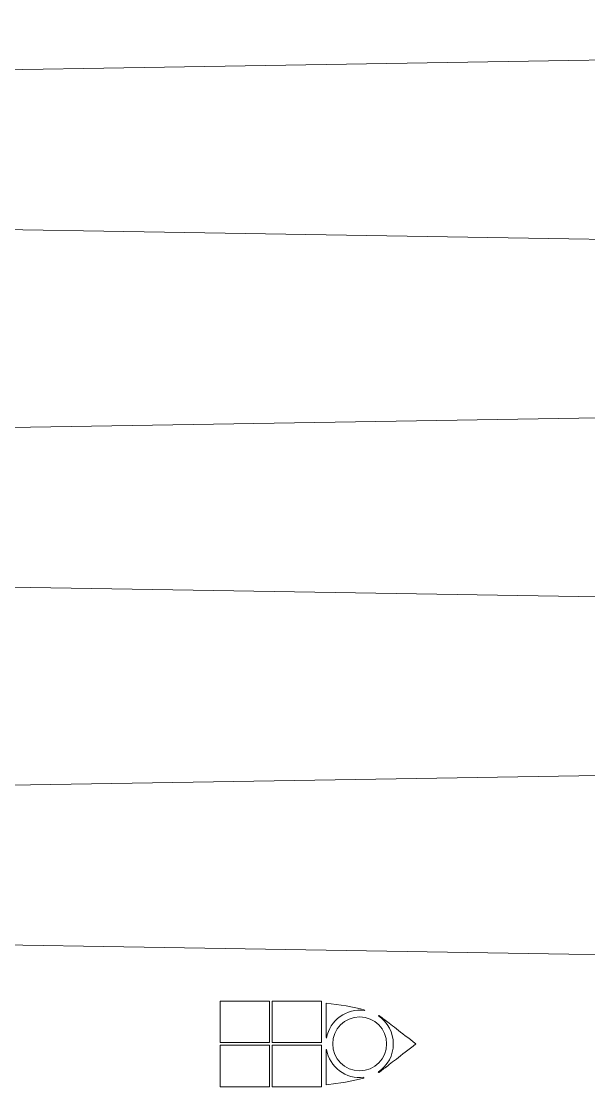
# Model space of a CAD drawing. Header units: centimetres. Extents: x -233 to -82, y 123 to 153.
# Drawn here: x -209.8 to -202.61, y 138.37 to 151.88 of the extents above; entities that cross this region are included whole.
import ezdxf

# ---------------------------------------------------------------- set-up
doc = ezdxf.new("R2010")
doc.units = ezdxf.units.CM
doc.header["$MEASUREMENT"] = 0
doc.layers.add('layer 1', color=7, linetype='Continuous')

msp = doc.modelspace()

# ---------------------------------------------------------------- linework, layer by layer
at = {"layer": 'layer 1', "color": 1, "lineweight": 9}
for points in [[(-232.60443, 150.89545), (-232.60443, 150.89545), (-172.60328, 151.88182), (-172.60328, 151.88182)], [(-205.44753, 139.33806), (-205.67592, 139.3719), (-205.88978, 139.21784), (-205.93003, 138.99047)], [(-205.44337, 139.34268), (-205.44337, 139.34268), (-205.4476, 139.33845), (-205.4476, 139.33845)], [(-205.93078, 138.84631), (-205.89324, 138.62008), (-205.68345, 138.46404), (-205.45598, 138.49311)]]:
    msp.add_open_spline(points, degree=3, dxfattribs=at)
for points, knots in [([(-232.60443, 146.35943), (-232.60443, 146.35943), (-172.60328, 147.3458), (-172.60328, 147.3458), (-172.60328, 147.3458), (-172.60328, 147.3458), (-172.60328, 148.62638), (-172.60328, 148.62638), (-172.60328, 148.62638), (-172.60328, 148.62638), (-232.60443, 149.61486), (-232.60443, 149.61486)], [0, 0, 0, 0, 0.25, 0.25, 0.25, 0.25, 0.5, 0.5, 0.5, 0.5, 1, 1, 1, 1]), ([(-232.60443, 141.82341), (-232.60443, 141.82341), (-172.60328, 142.80978), (-172.60328, 142.80978), (-172.60328, 142.80978), (-172.60328, 142.80978), (-172.60328, 144.09248), (-172.60328, 144.09248), (-172.60328, 144.09248), (-172.60328, 144.09248), (-232.60443, 145.07884), (-232.60443, 145.07884)], [0, 0, 0, 0, 0.25, 0.25, 0.25, 0.25, 0.5, 0.5, 0.5, 0.5, 1, 1, 1, 1]), ([(-232.60443, 141.82341), (-232.60443, 141.82341), (-232.60443, 140.54283), (-232.60443, 140.54283), (-232.60443, 140.54283), (-232.60443, 140.54283), (-172.60328, 139.55646), (-172.60328, 139.55646)], [0, 0, 0, 0, 0.33333333, 0.33333333, 0.33333333, 0.33333333, 1, 1, 1, 1]), ([(-206.65409, 138.93205), (-206.65409, 138.93205), (-207.27851, 138.93205), (-207.27851, 138.93205), (-207.27851, 138.93205), (-207.27851, 138.93205), (-207.27851, 139.45698), (-207.27851, 139.45698), (-207.27851, 139.45698), (-207.27851, 139.45698), (-206.65409, 139.45698), (-206.65409, 139.45698), (-206.65409, 139.45698), (-206.65409, 139.45698), (-206.65409, 138.93205), (-206.65409, 138.93205)], [0, 0, 0, 0, 0.2, 0.2, 0.2, 0.2, 0.4, 0.4, 0.4, 0.4, 0.6, 0.6, 0.6, 0.6, 1, 1, 1, 1]), ([(-206.62023, 139.45698), (-206.62023, 139.45698), (-205.99369, 139.45698), (-205.99369, 139.45698), (-205.99369, 139.45698), (-205.99369, 139.45698), (-205.99369, 138.93205), (-205.99369, 138.93205), (-205.99369, 138.93205), (-205.99369, 138.93205), (-206.62023, 138.93205), (-206.62023, 138.93205), (-206.62023, 138.93205), (-206.62023, 138.93205), (-206.62023, 139.45698), (-206.62023, 139.45698)], [0, 0, 0, 0, 0.2, 0.2, 0.2, 0.2, 0.4, 0.4, 0.4, 0.4, 0.6, 0.6, 0.6, 0.6, 1, 1, 1, 1]), ([(-205.93019, 138.9892), (-205.93019, 138.9892), (-205.93654, 138.99555), (-205.93654, 138.99555), (-205.93654, 138.99555), (-205.93654, 138.99555), (-205.93654, 139.4337), (-205.93654, 139.4337), (-205.93654, 139.4337), (-205.93654, 139.4337), (-205.80743, 139.41677), (-205.80743, 139.41677), (-205.80743, 139.41677), (-205.80743, 139.41677), (-205.74604, 139.4083), (-205.74604, 139.4083), (-205.74604, 139.4083), (-205.74604, 139.4083), (-205.68254, 139.39772), (-205.68254, 139.39772), (-205.68254, 139.39772), (-205.68254, 139.39772), (-205.62116, 139.38713), (-205.62116, 139.38713), (-205.62116, 139.38713), (-205.62116, 139.38713), (-205.55978, 139.37443), (-205.55978, 139.37443), (-205.55978, 139.37443), (-205.55978, 139.37443), (-205.50051, 139.35962), (-205.50051, 139.35962), (-205.50051, 139.35962), (-205.50051, 139.35962), (-205.44336, 139.34268), (-205.44336, 139.34268)], [0, 0, 0, 0, 0.1, 0.1, 0.1, 0.1, 0.2, 0.2, 0.2, 0.2, 0.3, 0.3, 0.3, 0.3, 0.4, 0.4, 0.4, 0.4, 0.5, 0.5, 0.5, 0.5, 0.6, 0.6, 0.6, 0.6, 0.7, 0.7, 0.7, 0.7, 0.8, 0.8, 0.8, 0.8, 1, 1, 1, 1]), ([(-205.27402, 139.27072), (-205.27402, 139.27072), (-205.26767, 139.27495), (-205.26767, 139.27495), (-205.26767, 139.27495), (-205.26767, 139.27495), (-205.26556, 139.27495), (-205.26556, 139.27495), (-205.26556, 139.27495), (-205.26556, 139.27495), (-205.26344, 139.27495), (-205.26344, 139.27495), (-205.26344, 139.27495), (-205.26344, 139.27495), (-205.26132, 139.27283), (-205.26132, 139.27283), (-205.26132, 139.27283), (-205.26132, 139.27283), (-205.25709, 139.27072), (-205.25709, 139.27072), (-205.25709, 139.27072), (-205.25709, 139.27072), (-205.25497, 139.2686), (-205.25497, 139.2686), (-205.25497, 139.2686), (-205.25497, 139.2686), (-205.24862, 139.26437), (-205.24862, 139.26437), (-205.24862, 139.26437), (-205.24862, 139.26437), (-205.24227, 139.26013), (-205.24227, 139.26013), (-205.24227, 139.26013), (-205.24227, 139.26013), (-205.23381, 139.25378), (-205.23381, 139.25378), (-205.23381, 139.25378), (-205.23381, 139.25378), (-205.22534, 139.24743), (-205.22534, 139.24743), (-205.22534, 139.24743), (-205.22534, 139.24743), (-205.21476, 139.23897), (-205.21476, 139.23897), (-205.21476, 139.23897), (-205.21476, 139.23897), (-205.20206, 139.22838), (-205.20206, 139.22838), (-205.20206, 139.22838), (-205.20206, 139.22838), (-205.18724, 139.2178), (-205.18724, 139.2178), (-205.18724, 139.2178), (-205.18724, 139.2178), (-205.17031, 139.2051), (-205.17031, 139.2051), (-205.17031, 139.2051), (-205.17031, 139.2051), (-205.15337, 139.1924), (-205.15337, 139.1924), (-205.15337, 139.1924), (-205.15337, 139.1924), (-205.13432, 139.17758), (-205.13432, 139.17758), (-205.13432, 139.17758), (-205.13432, 139.17758), (-205.11316, 139.16277), (-205.11316, 139.16277), (-205.11316, 139.16277), (-205.11316, 139.16277), (-205.09199, 139.14583), (-205.09199, 139.14583), (-205.09199, 139.14583), (-205.09199, 139.14583), (-205.06871, 139.12678), (-205.06871, 139.12678), (-205.06871, 139.12678), (-205.06871, 139.12678), (-205.04331, 139.10773), (-205.04331, 139.10773), (-205.04331, 139.10773), (-205.04331, 139.10773), (-205.01791, 139.08657), (-205.01791, 139.08657), (-205.01791, 139.08657), (-205.01791, 139.08657), (-204.99039, 139.0654), (-204.99039, 139.0654), (-204.99039, 139.0654), (-204.99039, 139.0654), (-204.96076, 139.04423), (-204.96076, 139.04423), (-204.96076, 139.04423), (-204.96076, 139.04423), (-204.93112, 139.01883), (-204.93112, 139.01883), (-204.93112, 139.01883), (-204.93112, 139.01883), (-204.89937, 138.99555), (-204.89937, 138.99555), (-204.89937, 138.99555), (-204.89937, 138.99555), (-204.86762, 138.97015), (-204.86762, 138.97015), (-204.86762, 138.97015), (-204.86762, 138.97015), (-204.83164, 138.94263), (-204.83164, 138.94263), (-204.83164, 138.94263), (-204.83164, 138.94263), (-204.79777, 138.91512), (-204.79777, 138.91512), (-204.79777, 138.91512), (-204.79777, 138.91512), (-204.83376, 138.8876), (-204.83376, 138.8876), (-204.83376, 138.8876), (-204.83376, 138.8876), (-204.86762, 138.8622), (-204.86762, 138.8622), (-204.86762, 138.8622), (-204.86762, 138.8622), (-204.89937, 138.8368), (-204.89937, 138.8368), (-204.89937, 138.8368), (-204.89937, 138.8368), (-204.93112, 138.8114), (-204.93112, 138.8114), (-204.93112, 138.8114), (-204.93112, 138.8114), (-204.96076, 138.78812), (-204.96076, 138.78812), (-204.96076, 138.78812), (-204.96076, 138.78812), (-204.99039, 138.76483), (-204.99039, 138.76483), (-204.99039, 138.76483), (-204.99039, 138.76483), (-205.01791, 138.74367), (-205.01791, 138.74367), (-205.01791, 138.74367), (-205.01791, 138.74367), (-205.04331, 138.7225), (-205.04331, 138.7225), (-205.04331, 138.7225), (-205.04331, 138.7225), (-205.06871, 138.70345), (-205.06871, 138.70345), (-205.06871, 138.70345), (-205.06871, 138.70345), (-205.09199, 138.68652), (-205.09199, 138.68652), (-205.09199, 138.68652), (-205.09199, 138.68652), (-205.11527, 138.66958), (-205.11527, 138.66958), (-205.11527, 138.66958), (-205.11527, 138.66958), (-205.13432, 138.65265), (-205.13432, 138.65265), (-205.13432, 138.65265), (-205.13432, 138.65265), (-205.15337, 138.63783), (-205.15337, 138.63783), (-205.15337, 138.63783), (-205.15337, 138.63783), (-205.17031, 138.62513), (-205.17031, 138.62513), (-205.17031, 138.62513), (-205.17031, 138.62513), (-205.18724, 138.61243), (-205.18724, 138.61243), (-205.18724, 138.61243), (-205.18724, 138.61243), (-205.20206, 138.60185), (-205.20206, 138.60185), (-205.20206, 138.60185), (-205.20206, 138.60185), (-205.21476, 138.59127), (-205.21476, 138.59127), (-205.21476, 138.59127), (-205.21476, 138.59127), (-205.22534, 138.58492), (-205.22534, 138.58492), (-205.22534, 138.58492), (-205.22534, 138.58492), (-205.23381, 138.57645), (-205.23381, 138.57645), (-205.23381, 138.57645), (-205.23381, 138.57645), (-205.24227, 138.5701), (-205.24227, 138.5701), (-205.24227, 138.5701), (-205.24227, 138.5701), (-205.24862, 138.56587), (-205.24862, 138.56587), (-205.24862, 138.56587), (-205.24862, 138.56587), (-205.25497, 138.56163), (-205.25497, 138.56163), (-205.25497, 138.56163), (-205.25497, 138.56163), (-205.25709, 138.55952), (-205.25709, 138.55952), (-205.25709, 138.55952), (-205.25709, 138.55952), (-205.26132, 138.5574), (-205.26132, 138.5574), (-205.26132, 138.5574), (-205.26132, 138.5574), (-205.26344, 138.5574), (-205.26344, 138.5574), (-205.26344, 138.5574), (-205.26344, 138.5574), (-205.26344, 138.55528), (-205.26344, 138.55528), (-205.26344, 138.55528), (-205.26344, 138.55528), (-205.26556, 138.55528), (-205.26556, 138.55528), (-205.26556, 138.55528), (-205.26556, 138.55528), (-205.26767, 138.55528), (-205.26767, 138.55528), (-205.26767, 138.55528), (-205.26767, 138.55528), (-205.27402, 138.56163), (-205.27402, 138.56163)], [0, 0, 0, 0, 0.01724138, 0.01724138, 0.01724138, 0.01724138, 0.03448276, 0.03448276, 0.03448276, 0.03448276, 0.05172414, 0.05172414, 0.05172414, 0.05172414, 0.06896552, 0.06896552, 0.06896552, 0.06896552, 0.0862069, 0.0862069, 0.0862069, 0.0862069, 0.10344828, 0.10344828, 0.10344828, 0.10344828, 0.12068966, 0.12068966, 0.12068966, 0.12068966, 0.13793103, 0.13793103, 0.13793103, 0.13793103, 0.15517241, 0.15517241, 0.15517241, 0.15517241, 0.17241379, 0.17241379, 0.17241379, 0.17241379, 0.18965517, 0.18965517, 0.18965517, 0.18965517, 0.20689655, 0.20689655, 0.20689655, 0.20689655, 0.22413793, 0.22413793, 0.22413793, 0.22413793, 0.24137931, 0.24137931, 0.24137931, 0.24137931, 0.25862069, 0.25862069, 0.25862069, 0.25862069, 0.27586207, 0.27586207, 0.27586207, 0.27586207, 0.29310345, 0.29310345, 0.29310345, 0.29310345, 0.31034483, 0.31034483, 0.31034483, 0.31034483, 0.32758621, 0.32758621, 0.32758621, 0.32758621, 0.34482759, 0.34482759, 0.34482759, 0.34482759, 0.36206897, 0.36206897, 0.36206897, 0.36206897, 0.37931034, 0.37931034, 0.37931034, 0.37931034, 0.39655172, 0.39655172, 0.39655172, 0.39655172, 0.4137931, 0.4137931, 0.4137931, 0.4137931, 0.43103448, 0.43103448, 0.43103448, 0.43103448, 0.44827586, 0.44827586, 0.44827586, 0.44827586, 0.46551724, 0.46551724, 0.46551724, 0.46551724, 0.48275862, 0.48275862, 0.48275862, 0.48275862, 0.5, 0.5, 0.5, 0.5, 0.51724138, 0.51724138, 0.51724138, 0.51724138, 0.53448276, 0.53448276, 0.53448276, 0.53448276, 0.55172414, 0.55172414, 0.55172414, 0.55172414, 0.56896552, 0.56896552, 0.56896552, 0.56896552, 0.5862069, 0.5862069, 0.5862069, 0.5862069, 0.60344828, 0.60344828, 0.60344828, 0.60344828, 0.62068966, 0.62068966, 0.62068966, 0.62068966, 0.63793103, 0.63793103, 0.63793103, 0.63793103, 0.65517241, 0.65517241, 0.65517241, 0.65517241, 0.67241379, 0.67241379, 0.67241379, 0.67241379, 0.68965517, 0.68965517, 0.68965517, 0.68965517, 0.70689655, 0.70689655, 0.70689655, 0.70689655, 0.72413793, 0.72413793, 0.72413793, 0.72413793, 0.74137931, 0.74137931, 0.74137931, 0.74137931, 0.75862069, 0.75862069, 0.75862069, 0.75862069, 0.77586207, 0.77586207, 0.77586207, 0.77586207, 0.79310345, 0.79310345, 0.79310345, 0.79310345, 0.81034483, 0.81034483, 0.81034483, 0.81034483, 0.82758621, 0.82758621, 0.82758621, 0.82758621, 0.84482759, 0.84482759, 0.84482759, 0.84482759, 0.86206897, 0.86206897, 0.86206897, 0.86206897, 0.87931034, 0.87931034, 0.87931034, 0.87931034, 0.89655172, 0.89655172, 0.89655172, 0.89655172, 0.9137931, 0.9137931, 0.9137931, 0.9137931, 0.93103448, 0.93103448, 0.93103448, 0.93103448, 0.94827586, 0.94827586, 0.94827586, 0.94827586, 0.96551724, 0.96551724, 0.96551724, 0.96551724, 1, 1, 1, 1]), ([(-205.51003, 138.57432), (-205.32122, 138.57432), (-205.16819, 138.72736), (-205.16819, 138.91616), (-205.16819, 138.91616), (-205.16819, 139.10497), (-205.32122, 139.258), (-205.51003, 139.258), (-205.51003, 139.258), (-205.69884, 139.258), (-205.85187, 139.10497), (-205.85187, 138.91616), (-205.85187, 138.91616), (-205.85187, 138.72736), (-205.69884, 138.57432), (-205.51003, 138.57432)], [0, 0, 0, 0, 0.2, 0.2, 0.2, 0.2, 0.4, 0.4, 0.4, 0.4, 0.6, 0.6, 0.6, 0.6, 1, 1, 1, 1]), ([(-205.27308, 138.56154), (-205.15465, 138.64067), (-205.08353, 138.77374), (-205.08353, 138.91619), (-205.08353, 138.91619), (-205.08353, 139.05864), (-205.15468, 139.19167), (-205.27311, 139.2708)], [0, 0, 0, 0, 0.33333333, 0.33333333, 0.33333333, 0.33333333, 1, 1, 1, 1]), ([(-206.65409, 138.37325), (-206.65409, 138.37325), (-207.27851, 138.37325), (-207.27851, 138.37325), (-207.27851, 138.37325), (-207.27851, 138.37325), (-207.27851, 138.89818), (-207.27851, 138.89818), (-207.27851, 138.89818), (-207.27851, 138.89818), (-206.65409, 138.89818), (-206.65409, 138.89818), (-206.65409, 138.89818), (-206.65409, 138.89818), (-206.65409, 138.37325), (-206.65409, 138.37325)], [0, 0, 0, 0, 0.2, 0.2, 0.2, 0.2, 0.4, 0.4, 0.4, 0.4, 0.6, 0.6, 0.6, 0.6, 1, 1, 1, 1]), ([(-205.99369, 138.37325), (-205.99369, 138.37325), (-206.62023, 138.37325), (-206.62023, 138.37325), (-206.62023, 138.37325), (-206.62023, 138.37325), (-206.62023, 138.89818), (-206.62023, 138.89818), (-206.62023, 138.89818), (-206.62023, 138.89818), (-205.99369, 138.89818), (-205.99369, 138.89818), (-205.99369, 138.89818), (-205.99369, 138.89818), (-205.99369, 138.37325), (-205.99369, 138.37325)], [0, 0, 0, 0, 0.2, 0.2, 0.2, 0.2, 0.4, 0.4, 0.4, 0.4, 0.6, 0.6, 0.6, 0.6, 1, 1, 1, 1]), ([(-205.45606, 138.49178), (-205.45606, 138.49178), (-205.45606, 138.48331), (-205.45606, 138.48331), (-205.45606, 138.48331), (-205.45606, 138.48331), (-205.51321, 138.4685), (-205.51321, 138.4685), (-205.51321, 138.4685), (-205.51321, 138.4685), (-205.57036, 138.4558), (-205.57036, 138.4558), (-205.57036, 138.4558), (-205.57036, 138.4558), (-205.62963, 138.4431), (-205.62963, 138.4431), (-205.62963, 138.4431), (-205.62963, 138.4431), (-205.68889, 138.43251), (-205.68889, 138.43251), (-205.68889, 138.43251), (-205.68889, 138.43251), (-205.75028, 138.42193), (-205.75028, 138.42193), (-205.75028, 138.42193), (-205.75028, 138.42193), (-205.81166, 138.41346), (-205.81166, 138.41346), (-205.81166, 138.41346), (-205.81166, 138.41346), (-205.93654, 138.39865), (-205.93654, 138.39865), (-205.93654, 138.39865), (-205.93654, 138.39865), (-205.93654, 138.84526), (-205.93654, 138.84526), (-205.93654, 138.84526), (-205.93654, 138.84526), (-205.93019, 138.84526), (-205.93019, 138.84526)], [0, 0, 0, 0, 0.09090909, 0.09090909, 0.09090909, 0.09090909, 0.18181818, 0.18181818, 0.18181818, 0.18181818, 0.27272727, 0.27272727, 0.27272727, 0.27272727, 0.36363636, 0.36363636, 0.36363636, 0.36363636, 0.45454545, 0.45454545, 0.45454545, 0.45454545, 0.54545455, 0.54545455, 0.54545455, 0.54545455, 0.63636364, 0.63636364, 0.63636364, 0.63636364, 0.72727273, 0.72727273, 0.72727273, 0.72727273, 0.81818182, 0.81818182, 0.81818182, 0.81818182, 1, 1, 1, 1])]:
    msp.add_open_spline(points, degree=3, knots=knots, dxfattribs=at)

doc.saveas('drawing.dxf')
